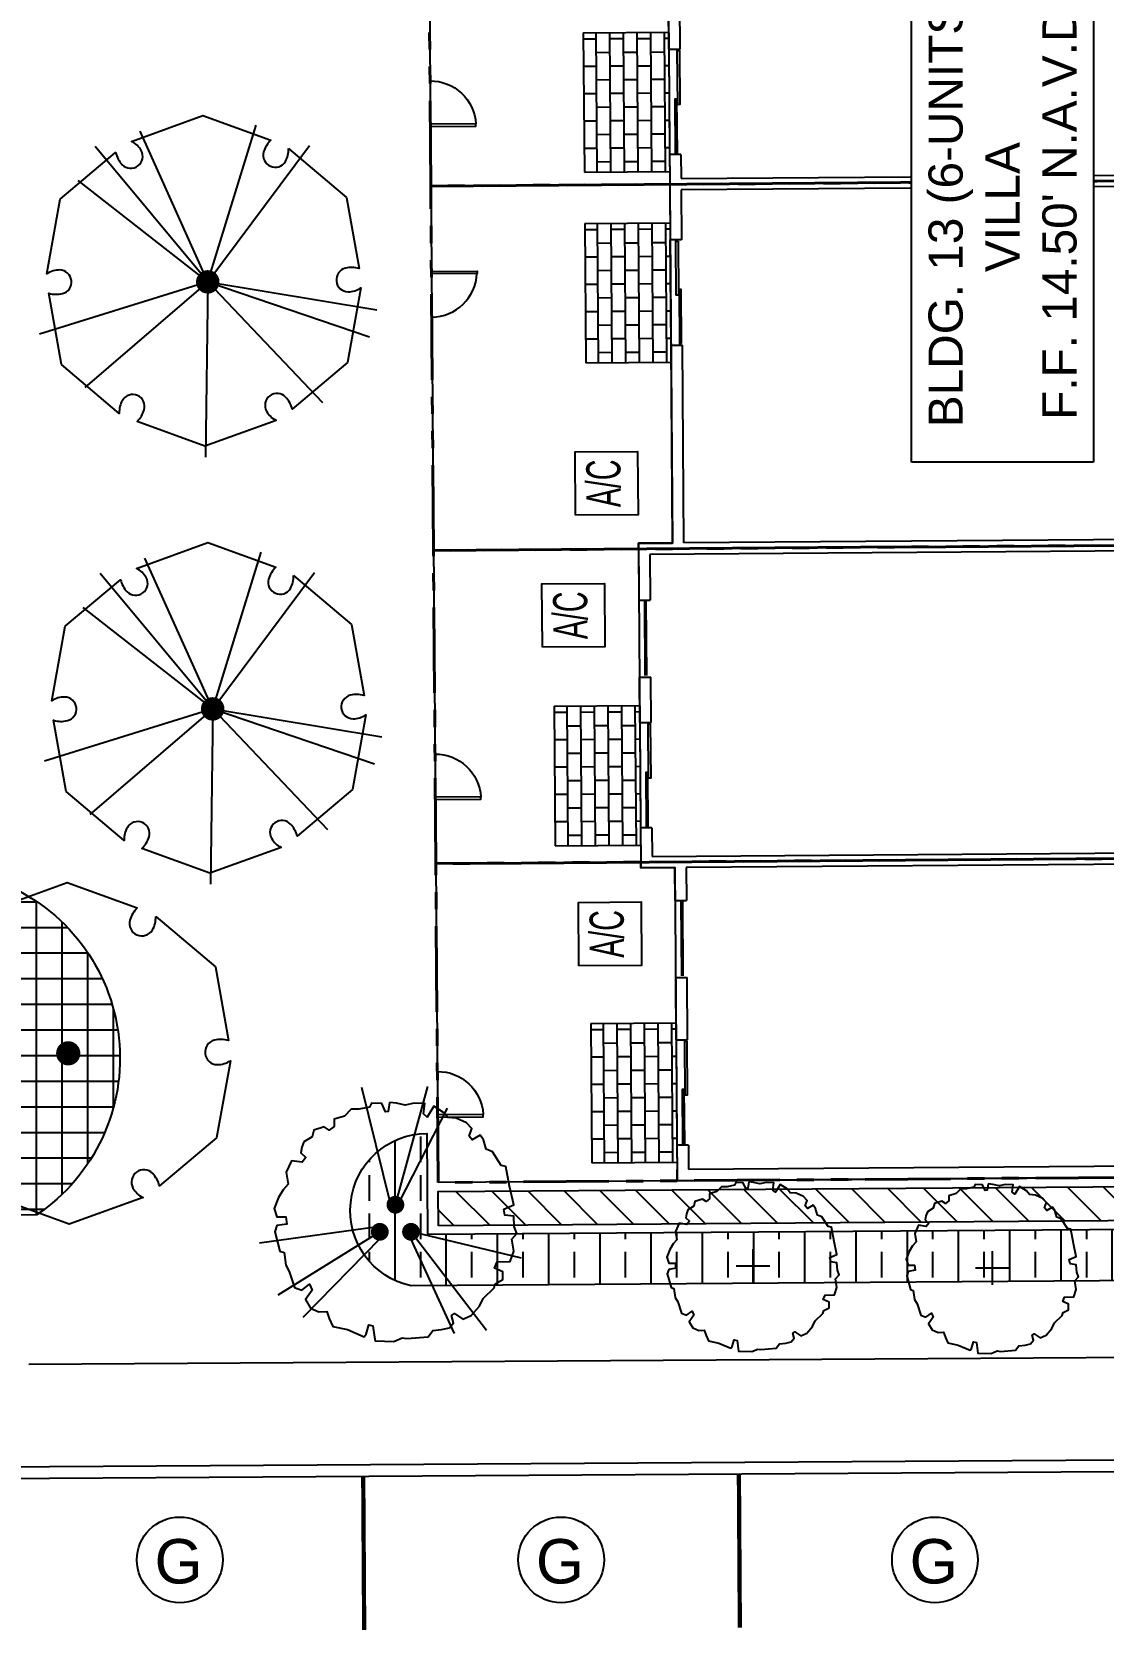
# Model space of a CAD drawing. Header units: feet. Extents: x 919634 to 928945, y 707022 to 708026.
# Drawn here: x 920465.9 to 920528.6, y 707303.7 to 707397.4 of the extents above; entities that cross this region are included whole.
import ezdxf
from ezdxf.enums import TextEntityAlignment as Align

# ---------------------------------------------------------------- set-up
doc = ezdxf.new("R2010")
doc.units = ezdxf.units.FT
doc.header["$LTSCALE"] = 20
doc.header["$MEASUREMENT"] = 0
doc.linetypes.add('Site Plan$0$PHANTOM2', pattern=[1.25, 0.625, -0.125, 0.125, -0.125, 0.125, -0.125])
for name, color, linetype in [('-u-site-xref', 7, 'Continuous'), ('LK-TREE-013M', 6, 'Continuous'), ('LK-TREE-025M', 2, 'Continuous'), ('LK-TREE-035M', 123, 'Continuous'), ('LK-TREE-050M', 2, 'Continuous'), ('LK-TREE-TRNK', 32, 'Continuous'), ('LP-PATT-SHAR', 4, 'Continuous'), ('LP-SHAR-BRDR-CONT', 123, 'Continuous'), ('LP-TREE', 15, 'Continuous'), ('Site Plan$0$-u-site-bldg ID', 7, 'Continuous'), ('Site Plan$0$-u-site-bldg_interior', 252, 'Continuous'), ('Site Plan$0$-u-site-fence', 4, 'Site Plan$0$FENCELINE1'), ('Site Plan$0$A-DOOR-EXT_WINDOWS', 253, 'Continuous'), ('Site Plan$0$A-HVAC-EXT', 253, 'Continuous'), ('Site Plan$0$SP-LOT PAVERS', 254, 'Continuous'), ('Site Plan$0$SP-PARKING DESIGNATION', 254, 'Continuous')]:
    doc.layers.add(name, color=color, linetype=linetype)
for name, color, linetype, lineweight in [('Site Plan$0$SP-CURB', 3, 'Continuous', 25), ('Site Plan$0$SP-LOT LINES', 252, 'Site Plan$0$PHANTOM2', 40), ('Site Plan$0$SP-PARKING-STRIPE', 252, 'Continuous', 25), ('Site Plan$0$SP-SIDEWALK', 2, 'Continuous', 25), ('SP-BUILDING-FOOTPRINT', 1, 'Continuous', 25)]:
    doc.layers.add(name, color=color, linetype=linetype, lineweight=lineweight)
doc.layers.get('-u-site-xref').off()
doc.styles.add('Site Plan$0$ARIAL', font='arial.ttf')
doc.linetypes.add('Site Plan$0$FENCELINE1', pattern='A,0.25,-0.1,[133,ltypeshp.shx,S=0.1,R=0,X=-0.1,Y=0],-0.1,1', length=1.45)

# ---------------------------------------------------------------- blocks, each defined once
blk = doc.blocks.new('Site Plan$0$A$C05C92244')
at = {"layer": 'Site Plan$0$A-DOOR-EXT_WINDOWS'}
blk.add_lwpolyline([(32, 32), (32, 0), (30.4, 0), (30.4, 32)], close=True, dxfattribs=at)
blk.add_arc((32.1, 32.1), 32.1, 180.0573, 267.0051, dxfattribs=at)
blk = doc.blocks.new('Site Plan')
at = {"layer": 'Site Plan$0$SP-LOT PAVERS', "extrusion": (7.49369e-08, 5.50407e-10, 1)}
h = blk.add_hatch(dxfattribs=at)
h.set_pattern_fill('AR-B816', color=256, scale=0.1, angle=90.42714)
h.set_pattern_definition([(90.42714287, (1636503.5493, -210529.91395), (-0.799977769, -0.0059639843), []), (180.42714287, (1636503.5493, -210529.91395), (-0.7940137847, -0.8059417533), [0.8, -0.8])])
h.paths.add_polyline_path([(920498.171, 707397.366), (920498.231, 707389.199), (920503.231, 707389.236), (920503.17, 707397.403)])
h = blk.add_hatch(dxfattribs=at)
h.set_pattern_fill('AR-B816', color=256, scale=0.1, angle=90.42714)
h.set_pattern_definition([(90.42714287, (1636503.6325, -210541.0742), (-0.799977769, -0.0059639843), []), (180.42714287, (1636503.6325, -210541.0742), (-0.7940137847, -0.8059417533), [0.8, -0.8])])
h.paths.add_polyline_path([(920498.254, 707386.205), (920498.315, 707378.039), (920503.314, 707378.076), (920503.254, 707386.243)])
h = blk.add_hatch(dxfattribs=at)
h.set_pattern_fill('AR-B816', color=256, scale=0.1, angle=90.42714)
h.set_pattern_definition([(90.42714287, (1636501.8432, -210569.3383), (-0.799977769, -0.0059639843), []), (180.42714287, (1636501.8432, -210569.3383), (-0.7940137847, -0.8059417533), [0.8, -0.8])])
h.paths.add_polyline_path([(920496.464, 707357.941), (920496.525, 707349.775), (920501.525, 707349.812), (920501.464, 707357.979)])
h = blk.add_hatch(dxfattribs=at)
h.set_pattern_fill('AR-B816', color=256, scale=0.1, angle=90.42714)
h.set_pattern_definition([(90.42714287, (1636503.9817, -210587.9062), (-0.799977769, -0.0059639843), []), (180.42714287, (1636503.9817, -210587.9062), (-0.7940137847, -0.8059417533), [0.8, -0.8])])
h.paths.add_polyline_path([(920498.603, 707339.373), (920498.664, 707331.207), (920503.664, 707331.244), (920503.603, 707339.411)])
at = {"layer": 'Site Plan$0$-u-site-bldg_interior', "ltscale": 0.25, "extrusion": (7.49369e-08, 5.50407e-10, 1)}
for p, q in [((920503.178, 707396.403, 0), (920503.158, 707399.069, 0)), ((920501.518, 707350.812, 0), (920501.533, 707348.812, 0)), ((920503.549, 707346.563, 0), (920503.535, 707348.494, 0))]:
    blk.add_line(p, q, dxfattribs=at)
at = {"layer": 'Site Plan$0$-u-site-bldg_interior', "extrusion": (7.49369e-08, 5.50407e-10, 1)}
for p, q in [((920503.845, 707396.408, 0), (920503.825, 707399.074, 0)), ((920503.178, 707396.403, 0), (920503.845, 707396.408, 0)), ((920503.178, 707396.403, 0), (920503.224, 707390.236, 0)), ((920503.178, 707396.403, 0), (920503.224, 707390.236, 0)), ((920503.89, 707390.241, 0), (920503.224, 707390.236, 0)), ((920503.224, 707390.236, 0), (920503.234, 707388.82, 0)), ((920503.89, 707390.241, 0), (920503.901, 707388.825, 0)), ((920503.901, 707388.825, 0), (920546.9, 707389.145, 0)), ((920503.234, 707388.824, 0), (920503.239, 707388.157, 0)), ((920542.322, 707388.451, 0), (920503.906, 707388.164, 0)), ((920503.239, 707388.159, 0), (920503.261, 707385.243, 0)), ((920503.906, 707388.164, 0), (920503.928, 707385.248, 0)), ((920503.928, 707385.248, 0), (920503.261, 707385.243, 0)), ((920503.307, 707379.076, 0), (920503.261, 707385.243, 0)), ((920503.307, 707379.076, 0), (920503.261, 707385.243, 0)), ((920503.307, 707379.076, 0), (920503.974, 707379.081, 0)), ((920503.393, 707367.493, 0), (920503.307, 707379.076, 0)), ((920504.06, 707367.498, 0), (920503.974, 707379.081, 0)), ((920542.476, 707367.785, 0), (920504.06, 707367.498, 0)), ((920501.393, 707367.478, 0), (920503.393, 707367.493, 0)), ((920501.396, 707367.145, 0), (920501.393, 707367.478, 0)), ((920501.396, 707367.145, 0), (920501.418, 707364.145, 0)), ((920538.481, 707367.088, 0), (920502.065, 707366.817, 0)), ((920502.065, 707366.817, 0), (920502.085, 707364.15, 0)), ((920501.418, 707364.145, 0), (920502.085, 707364.15, 0)), ((920501.748, 707364.064, 0), (920501.781, 707359.731, 0)), ((920501.841, 707364.065, 0), (920501.873, 707359.732, 0)), ((920501.452, 707359.645, 0), (920502.118, 707359.65, 0)), ((920501.472, 707356.979, 0), (920501.452, 707359.645, 0)), ((920502.138, 707356.984, 0), (920502.118, 707359.65, 0)), ((920501.472, 707356.979, 0), (920502.138, 707356.984, 0)), ((920501.472, 707356.979, 0), (920501.518, 707350.812, 0)), ((920501.472, 707356.979, 0), (920501.518, 707350.812, 0)), ((920502.184, 707350.817, 0), (920501.518, 707350.812, 0)), ((920501.518, 707350.812, 0), (920501.533, 707348.812, 0)), ((920502.184, 707350.817, 0), (920502.197, 707349.15, 0)), ((920502.197, 707349.15, 0), (920538.612, 707349.422, 0)), ((920501.535, 707348.479, 0), (920501.533, 707348.812, 0)), ((920503.535, 707348.494, 0), (920501.535, 707348.479, 0)), ((920545.701, 707348.808, 0), (920504.202, 707348.499, 0)), ((920504.202, 707348.499, 0), (920504.216, 707346.568, 0)), ((920503.549, 707346.563, 0), (920504.216, 707346.568, 0)), ((920503.879, 707346.482, 0), (920503.912, 707342.149, 0)), ((920503.972, 707346.483, 0), (920504.004, 707342.15, 0)), ((920503.583, 707342.063, 0), (920504.25, 707342.068, 0)), ((920503.61, 707338.411, 0), (920503.583, 707342.063, 0)), ((920504.277, 707338.416, 0), (920504.25, 707342.068, 0)), ((920503.61, 707338.411, 0), (920504.277, 707338.416, 0)), ((920503.61, 707338.411, 0), (920503.656, 707332.244, 0)), ((920503.61, 707338.411, 0), (920503.656, 707332.244, 0)), ((920504.323, 707332.249, 0), (920503.656, 707332.244, 0)), ((920503.656, 707332.244, 0), (920503.667, 707330.828, 0)), ((920504.323, 707332.249, 0), (920504.333, 707330.832, 0)), ((920504.333, 707330.832, 0), (920536.499, 707331.072, 0)), ((920503.672, 707330.161, 0), (920503.667, 707330.828, 0)), ((920547.17, 707330.485, 0), (920503.672, 707330.161, 0))]:
    blk.add_line(p, q, dxfattribs=at)
at = {"layer": 'Site Plan$0$-u-site-bldg_interior', "extrusion": (7.49369e-08, 5.50407e-10, 1), "elevation": 0.069}
for points in [[(920503.799, 707396.324), (920503.823, 707393.155), (920503.698, 707393.154), (920503.674, 707396.323)], [(920503.677, 707390.323), (920503.654, 707393.487), (920503.529, 707393.486), (920503.552, 707390.322)], [(920503.716, 707385.163), (920503.74, 707381.999), (920503.615, 707381.998), (920503.591, 707385.162)], [(920503.927, 707379.164), (920503.904, 707382.333), (920503.779, 707382.333), (920503.802, 707379.163)], [(920502.093, 707356.9), (920502.117, 707353.73), (920501.992, 707353.73), (920501.968, 707356.899)], [(920501.971, 707350.899), (920501.948, 707354.063), (920501.823, 707354.062), (920501.846, 707350.898)], [(920504.232, 707338.332), (920504.255, 707335.163), (920504.13, 707335.162), (920504.107, 707338.331)], [(920504.11, 707332.331), (920504.086, 707335.495), (920503.961, 707335.494), (920503.985, 707332.33)]]:
    blk.add_lwpolyline(points, close=True, dxfattribs=at)
at = {"layer": 'Site Plan$0$-u-site-fence', "ltscale": 0.15, "extrusion": (7.49369e-08, 5.50407e-10, 1)}
for p, q in [((920488.825, 707443.72, 0), (920489.672, 707330.056, 0)), ((920503.237, 707388.493, 0), (920489.237, 707388.388, 0)), ((920503.237, 707388.493, 0), (920489.237, 707388.388, 0)), ((920501.396, 707367.145, 0), (920489.396, 707367.055, 0)), ((920501.533, 707348.812, 0), (920489.533, 707348.723, 0)), ((920501.533, 707348.812, 0), (920489.533, 707348.723, 0)), ((920503.672, 707330.161, 0), (920489.672, 707330.056, 0))]:
    blk.add_line(p, q, dxfattribs=at)
at = {"layer": 'Site Plan$0$A-HVAC-EXT', "extrusion": (7.49369e-08, 5.50407e-10, 1), "elevation": 0.069}
for points in [[(920497.714, 707369.118), (920497.687, 707372.829), (920501.353, 707372.857), (920501.381, 707369.145)], [(920495.772, 707361.391), (920495.744, 707365.103), (920499.411, 707365.13), (920499.439, 707361.418)], [(920497.911, 707342.74), (920497.883, 707346.451), (920501.55, 707346.479), (920501.578, 707342.767)]]:
    blk.add_lwpolyline(points, close=True, dxfattribs=at)
at = {"layer": 'Site Plan$0$SP-CURB'}
for p, q in [((920419.002, 707313.124), (920529.555, 707313.816)), ((920419.284, 707312.456), (920529.281, 707313.144))]:
    blk.add_line(p, q, dxfattribs=at)
at = {"layer": 'Site Plan$0$SP-LOT LINES', "ltscale": 0.4, "extrusion": (7.49369e-08, 5.50407e-10, 1)}
for p, q in [((920489.237, 707388.388, 0), (920489.101, 707406.721, 0)), ((920489.237, 707388.388, 0), (920579.236, 707389.059, 0)), ((920579.236, 707389.059, 0), (920489.237, 707388.388, 0)), ((920489.396, 707367.055, 0), (920489.237, 707388.388, 0)), ((920579.395, 707367.726, 0), (920489.396, 707367.055, 0)), ((920489.396, 707367.055, 0), (920579.395, 707367.726, 0)), ((920489.533, 707348.723, 0), (920489.396, 707367.055, 0)), ((920489.533, 707348.723, 0), (920579.531, 707349.394, 0)), ((920579.531, 707349.394, 0), (920489.533, 707348.723, 0)), ((920489.672, 707330.056, 0), (920489.533, 707348.723, 0)), ((920579.67, 707330.727, 0), (920489.672, 707330.056, 0))]:
    blk.add_line(p, q, dxfattribs=at)
at = {"layer": 'Site Plan$0$SP-PARKING DESIGNATION'}
for centre in [(920474.541, 707307.963), (920496.874, 707307.963), (920518.761, 707307.963)]:
    blk.add_circle(centre, 2.511, dxfattribs=at)
at = {"layer": 'Site Plan$0$SP-PARKING-STRIPE', "const_width": 0.25}
for points in [[(920485.338, 707303.869), (920485.282, 707312.869)], [(920485.338, 707303.869), (920485.282, 707312.869)], [(920507.338, 707304.006), (920507.282, 707313.006)]]:
    blk.add_lwpolyline(points, dxfattribs=at)
at = {"layer": 'Site Plan$0$SP-SIDEWALK', "extrusion": (7.49369e-08, 5.50407e-10, 1)}
for p, q in [((920498.171, 707397.366, 0), (920503.17, 707397.403, 0)), ((920498.171, 707397.366, 0), (920498.231, 707389.199, 0)), ((920498.231, 707389.199, 0), (920503.231, 707389.236, 0)), ((920498.254, 707386.205, 0), (920503.254, 707386.243, 0)), ((920498.254, 707386.205, 0), (920498.315, 707378.039, 0)), ((920498.315, 707378.039, 0), (920503.314, 707378.076, 0)), ((920496.464, 707357.941, 0), (920501.464, 707357.979, 0)), ((920496.464, 707357.941, 0), (920496.525, 707349.775, 0)), ((920496.525, 707349.775, 0), (920501.525, 707349.812, 0)), ((920498.603, 707339.373, 0), (920503.603, 707339.411, 0)), ((920498.603, 707339.373, 0), (920498.664, 707331.207, 0)), ((920498.664, 707331.207, 0), (920503.664, 707331.244, 0))]:
    blk.add_line(p, q, dxfattribs=at)
at = {"layer": 'Site Plan$0$SP-SIDEWALK'}
blk.add_line((920465.706, 707319.416), (920551.745, 707319.955), dxfattribs=at)
at = {"layer": 'Site Plan$0$-u-site-fence', "ltscale": 0.01, "extrusion": (7.49369e-08, 5.50407e-10, 1)}
for p, xscale, yscale, zscale, rotation in [((920491.862, 707394.569, 0.069), -0.08333333333333333, 0.08333333333333333, 0.08333333333333334, 90.42714289112598), ((920491.965, 707380.741, 0.069), 0.08333333333333329, 0.08333333333333329, 0.08333333333333329, 90.42714284851462), ((920492.156, 707355.159, 0.069), -0.08333333333333333, 0.08333333333333333, 0.08333333333333334, 90.42714289112598), ((920492.294, 707336.576, 0.069), -0.08333333333333333, 0.08333333333333333, 0.08333333333333334, 90.42714289112598)]:
    blk.add_blockref('Site Plan$0$A$C05C92244', p, dxfattribs=dict(at, xscale=xscale, yscale=yscale, zscale=zscale, rotation=rotation))
at = {"layer": 'Site Plan$0$A-HVAC-EXT', "extrusion": (7.49369e-08, 5.50407e-10, 1), "style": 'Site Plan$0$ARIAL', "width": 0.6}
for p in [(920500.36, 707369.595, 0.069), (920498.417, 707361.869, 0.069), (920500.556, 707343.218, 0.069)]:
    blk.add_text('A/C', height=2, rotation=90.42714, dxfattribs=at).set_placement(p)
at = {"layer": 'Site Plan$0$SP-PARKING DESIGNATION', "style": 'Site Plan$0$ARIAL'}
for p in [(920474.473, 707306.584, 0), (920496.806, 707306.584, 0), (920518.693, 707306.584, 0)]:
    blk.add_text('G', height=2.6, dxfattribs=at).set_placement(p, align=Align.CENTER)
at = {"layer": 'Site Plan$0$-u-site-bldg ID', "insert": (920518.386, 707387.159), "char_height": 2, "width": 27.88033, "attachment_point": 2, "rotation": 90, "style": 'Site Plan$0$ARIAL', "bg_fill": 19, "box_fill_scale": 1.5, "bg_fill_color": 256, "bg_fill_transparency": 0}
blk.add_mtext("BLDG. 13 (6-UNITS)\\PVILLA\\PF.F. 14.50' N.A.V.D.", dxfattribs=at)
blk = doc.blocks.new('TREE-SIMP-027')
at = {"layer": 'LK-TREE-050M'}
blk.add_lwpolyline([(0.2708, 0.4238), (0.4563, 0.2673), (0.4966, 0.0396, 0.127189), (0.4527, 0.0407, 0.875318), (0.4614, -0.0349, 0.149076), (0.5024, -0.0227), (0.4596, -0.2615), (0.2826, -0.4103, 0.127189), (0.2616, -0.3718, 0.875318), (0.2005, -0.417, 0.149076), (0.2316, -0.4464), (0.0033, -0.5288), (-0.214, -0.4499, 0.127189), (-0.1912, -0.4124, 0.875318), (-0.2609, -0.3821, 0.149076), (-0.2708, -0.4238), (-0.4563, -0.2673), (-0.4966, -0.0396, 0.127189), (-0.4527, -0.0407, 0.875318), (-0.4614, 0.0349, 0.149076), (-0.5024, 0.0227), (-0.4596, 0.2615), (-0.2826, 0.4103, 0.127189), (-0.2616, 0.3718, 0.875318), (-0.2005, 0.417, 0.149076), (-0.2316, 0.4464), (-0.0033, 0.5288), (0.214, 0.4499, 0.127189), (0.1912, 0.4124, 0.875318), (0.2609, 0.3821, 0.149076)], format="xyb", close=True, dxfattribs=at)
at = {"layer": 'LK-TREE-TRNK', "const_width": 0.0375}
blk.add_lwpolyline([(-0.0187, 0, 1), (0.0188, 0, 1)], format="xyb", close=True, dxfattribs=at)
blk = doc.blocks.new('TREE-SIMP-125')
at = {"layer": 'LK-TREE-050M'}
blk.add_lwpolyline([(-0.0251, 0.4987), (-0.0316, 0.4615), (-0.0426, 0.4593), (-0.0579, 0.4943), (-0.1018, 0.4965), (-0.1105, 0.479), (-0.1543, 0.4702), (-0.1872, 0.4702), (-0.2157, 0.4418), (-0.2595, 0.4286), (-0.2595, 0.398), (-0.2792, 0.3826), (-0.3011, 0.3958), (-0.345, 0.3826), (-0.3515, 0.3542), (-0.3866, 0.3323), (-0.3954, 0.3104), (-0.3997, 0.2863), (-0.3778, 0.2666), (-0.3932, 0.2469), (-0.4392, 0.2534), (-0.4611, 0.2053), (-0.4523, 0.1549), (-0.4742, 0.1308), (-0.494, 0.098), (-0.5115, 0.052), (-0.5005, 0.017), (-0.4633, 0.017), (-0.4589, -0.0137), (-0.5005, -0.0203), (-0.5093, -0.0466), (-0.4874, -0.1276), (-0.4699, -0.1341), (-0.4633, -0.1867), (-0.4479, -0.213), (-0.426, -0.2809), (-0.3954, -0.2918), (-0.3625, -0.2677), (-0.3515, -0.2918), (-0.38, -0.3312), (-0.3581, -0.3685), (-0.3231, -0.3838), (-0.2902, -0.3816), (-0.2792, -0.4122), (-0.2639, -0.4451), (-0.2025, -0.4582), (-0.1324, -0.4889), (-0.1237, -0.4779), (-0.1127, -0.4385), (-0.0952, -0.4429), (-0.0886, -0.4911), (-0.0864, -0.5064), (-0.0075, -0.5086), (0.0275, -0.4933), (0.0472, -0.4955), (0.1371, -0.4889), (0.1568, -0.4626), (0.194, -0.4582), (0.2269, -0.4517), (0.2444, -0.4298), (0.2357, -0.3991), (0.2488, -0.3904), (0.2839, -0.4144), (0.3189, -0.3991), (0.354, -0.3597), (0.3693, -0.3268), (0.4153, -0.2831), (0.4197, -0.2655), (0.4526, -0.248), (0.4526, -0.2152), (0.4175, -0.1998), (0.4285, -0.1736), (0.4833, -0.1714), (0.4986, -0.1276), (0.4898, -0.0772), (0.5118, -0.0531), (0.5008, -0.0247), (0.4986, 0.0191), (0.4614, 0.0235), (0.457, 0.0498), (0.4986, 0.0673), (0.4811, 0.1461), (0.4657, 0.2294), (0.446, 0.2337), (0.4088, 0.2907), (0.3825, 0.3016), (0.3715, 0.341), (0.3562, 0.3607), (0.3233, 0.341), (0.3102, 0.3564), (0.3211, 0.3892), (0.2992, 0.4133), (0.2554, 0.433), (0.2203, 0.4352), (0.2028, 0.4571), (0.1612, 0.4834), (0.1327, 0.4374), (0.1174, 0.4505), (0.1239, 0.4943), (0.0779, 0.4965), (0.0407, 0.4878), (0.0034, 0.4965)], close=True, dxfattribs=at)
at = {"layer": 'LK-TREE-TRNK'}
for p, q in [((0, -0.1), (0, 0.1)), ((-0.1, 0), (0.1, 0))]:
    blk.add_line(p, q, dxfattribs=at)
blk = doc.blocks.new('TREE-DCID-109')
at = {"layer": 'LK-TREE-013M'}
for q in [(-0.2167, 0.4824), (-0.3601, 0.4331), (0.5178, -0.1757), (0.5412, -0.0897)]:
    blk.add_line((0, 0), q, dxfattribs=at)
at = {"layer": 'LK-TREE-025M'}
for q in [(0.3255, 0.4361), (-0.538, -0.1671), (-0.3929, -0.3378)]:
    blk.add_line((0, 0), q, dxfattribs=at)
at = {"layer": 'LK-TREE-035M'}
for q in [(0.1554, 0.5017), (-0.4146, 0.324), (-0.0073, -0.5611), (0.3673, -0.3859)]:
    blk.add_line((0, 0), q, dxfattribs=at)
at = {"layer": 'LK-TREE-050M'}
blk.add_lwpolyline([(0.2585, 0.4269), (0.4439, 0.2704), (0.4843, 0.0427, 0.127189), (0.4404, 0.0438, 0.875318), (0.449, -0.0318, 0.149076), (0.4901, -0.0195), (0.4473, -0.2584), (0.2703, -0.4072, 0.127189), (0.2492, -0.3686, 0.875318), (0.1881, -0.4139, 0.149076), (0.2192, -0.4433), (-0.009, -0.5257), (-0.2264, -0.4468, 0.127189), (-0.2035, -0.4093, 0.875318), (-0.2732, -0.379, 0.149076), (-0.2831, -0.4206), (-0.4686, -0.2642), (-0.509, -0.0365, 0.127189), (-0.4651, -0.0376, 0.875318), (-0.4737, 0.038, 0.149076), (-0.5147, 0.0258), (-0.4719, 0.2646), (-0.2949, 0.4134, 0.127189), (-0.2739, 0.3749, 0.875318), (-0.2128, 0.4201, 0.149076), (-0.2439, 0.4495), (-0.0157, 0.5319), (0.2017, 0.453, 0.127189), (0.1788, 0.4155, 0.875318), (0.2486, 0.3852, 0.149076)], format="xyb", close=True, dxfattribs=at)
at = {"layer": 'LK-TREE-TRNK', "const_width": 0.0375}
blk.add_lwpolyline([(-0.0188, 0, 1), (0.0188, 0, 1)], format="xyb", close=True, dxfattribs=at)
blk = doc.blocks.new('TREE-DCID-208')
at = {"layer": 'LK-TREE-013M'}
for p, q in [((0.0022, 0.0753), (0.1385, 0.5736)), ((-0.0836, -0.0191), (-0.5704, -0.086)), ((0.0681, -0.0388), (0.3865, -0.4537))]:
    blk.add_line(p, q, dxfattribs=at)
at = {"layer": 'LK-TREE-025M'}
for p, q in [((0.0169, 0.0819), (0.2216, 0.4828)), ((-0.0636, -0.0388), (-0.4941, -0.3051)), ((0.0698, -0.0372), (0.5329, -0.1486))]:
    blk.add_line(p, q, dxfattribs=at)
at = {"layer": 'LK-TREE-035M'}
for p, q in [((-0.0201, 0.0868), (-0.1399, 0.5698)), ((0.0644, -0.0647), (0.2503, -0.4676)), ((-0.0633, -0.0679), (-0.3887, -0.4))]:
    blk.add_line(p, q, dxfattribs=at)
at = {"layer": 'LK-TREE-050M'}
blk.add_lwpolyline([(-0.0222, 0.5063), (-0.0288, 0.4691), (-0.0397, 0.4669), (-0.0551, 0.502), (-0.0989, 0.5041), (-0.1076, 0.4866), (-0.1515, 0.4779), (-0.1843, 0.4779), (-0.2128, 0.4494), (-0.2566, 0.4363), (-0.2566, 0.4056), (-0.2764, 0.3903), (-0.2983, 0.4034), (-0.3421, 0.3903), (-0.3487, 0.3618), (-0.3837, 0.3399), (-0.3925, 0.318), (-0.3969, 0.2939), (-0.375, 0.2742), (-0.3903, 0.2545), (-0.4363, 0.2611), (-0.4582, 0.2129), (-0.4495, 0.1625), (-0.4714, 0.1384), (-0.4911, 0.1056), (-0.5086, 0.0596), (-0.4977, 0.0246), (-0.4604, 0.0246), (-0.456, -0.0061), (-0.4977, -0.0126), (-0.5064, -0.0389), (-0.4845, -0.1199), (-0.467, -0.1265), (-0.4604, -0.1791), (-0.4451, -0.2054), (-0.4232, -0.2732), (-0.3925, -0.2842), (-0.3596, -0.2601), (-0.3487, -0.2842), (-0.3772, -0.3236), (-0.3552, -0.3608), (-0.3202, -0.3762), (-0.2873, -0.374), (-0.2764, -0.4046), (-0.261, -0.4375), (-0.1997, -0.4506), (-0.1296, -0.4813), (-0.1208, -0.4703), (-0.1098, -0.4309), (-0.0923, -0.4353), (-0.0857, -0.4835), (-0.0835, -0.4988), (-0.0047, -0.501), (0.0304, -0.4856), (0.0501, -0.4878), (0.1399, -0.4813), (0.1597, -0.455), (0.1969, -0.4506), (0.2298, -0.444), (0.2473, -0.4221), (0.2385, -0.3915), (0.2517, -0.3827), (0.2867, -0.4068), (0.3218, -0.3915), (0.3569, -0.3521), (0.3722, -0.3192), (0.4182, -0.2754), (0.4226, -0.2579), (0.4555, -0.2404), (0.4555, -0.2075), (0.4204, -0.1922), (0.4314, -0.1659), (0.4861, -0.1637), (0.5015, -0.1199), (0.4927, -0.0696), (0.5146, -0.0455), (0.5037, -0.017), (0.5015, 0.0268), (0.4642, 0.0311), (0.4598, 0.0574), (0.5015, 0.0749), (0.4839, 0.1538), (0.4686, 0.237), (0.4489, 0.2414), (0.4116, 0.2983), (0.3853, 0.3092), (0.3744, 0.3487), (0.3591, 0.3684), (0.3262, 0.3487), (0.313, 0.364), (0.324, 0.3968), (0.3021, 0.4209), (0.2583, 0.4406), (0.2232, 0.4428), (0.2057, 0.4647), (0.164, 0.491), (0.1356, 0.445), (0.1202, 0.4582), (0.1268, 0.502), (0.0808, 0.5041), (0.0435, 0.4954), (0.0063, 0.5041)], close=True, dxfattribs=at)
at = {"layer": 'LK-TREE-TRNK', "const_width": 0.0375}
for points in [[(-0.0165, 0.0753, 1), (0.021, 0.0753, 1)], [(-0.0824, -0.0388, 1), (-0.0449, -0.0388, 1)], [(0.0493, -0.0388, 1), (0.0868, -0.0388, 1)]]:
    blk.add_lwpolyline(points, format="xyb", close=True, dxfattribs=at)

msp = doc.modelspace()

# ---------------------------------------------------------------- block references
at = {"layer": '-u-site-xref'}
msp.add_blockref('Site Plan', (0, 0), dxfattribs=at)

# ---------------------------------------------------------------- next in the draw order: hatches: boundary and pattern name
at = {"layer": 'LP-PATT-SHAR'}
h = msp.add_hatch(dxfattribs=at)
h.set_pattern_fill('ANSI37', color=256, scale=12, angle=45)
h.set_pattern_definition([(90, (920409.1505, 707331.4921), (-1.5, 0), []), (180, (920409.1505, 707331.4921), (-1e-16, -1.5), [])])
edge = h.paths.add_edge_path()
edge.add_line((920408.746, 707332.989), (920464.147, 707333.377))
edge.add_line((920464.147, 707333.377), (920464.047, 707347.619))
edge.add_arc((920459.968, 707337.331), 11.067, -56.00169, 68.37115, ccw=False)
edge.add_line((920466.156, 707328.156), (920426.936, 707327.91))
edge.add_line((920426.936, 707327.91), (920426.936, 707328.162))
edge.add_line((920426.936, 707328.162), (920406.695, 707328.048))
edge.add_arc((920406.566, 707332.989), 4.943, 149, 271.49543, ccw=False)
edge.add_line((920402.329, 707335.535), (920408.734, 707335.485))
edge.add_line((920408.734, 707335.485), (920408.746, 707332.989))
h = msp.add_hatch(dxfattribs=at)
h.set_pattern_fill('ANSI33', color=256, scale=12, angle=45)
h.set_pattern_definition([(90, (920409.1468, 707331.992), (-3, 0), []), (90, (920410.6468, 707333.492), (-3, 0), [1.5, -0.75])])
edge = h.paths.add_edge_path()
edge.add_line((920489.047, 707327.03), (920547.189, 707327.44))
edge.add_line((920547.189, 707327.44), (920547.227, 707324.44))
edge.add_line((920547.227, 707324.44), (920488.082, 707324.014))
edge.add_arc((920489.027, 707328.418), 4.504, 90.20612, 257.88916, ccw=False)
edge.add_line((920489.011, 707332.922), (920489.047, 707327.03))
h = msp.add_hatch(dxfattribs=at)
h.set_pattern_fill('ANSI31', color=256, scale=12, angle=90)
h.set_pattern_definition([(135, (920492.6908, 707327.549), (-1.06066, -1.06066), [])])
h.paths.add_polyline_path([(920489.689, 707327.53), (920489.674, 707329.53), (920547.173, 707329.945), (920547.188, 707327.945)])

# ---------------------------------------------------------------- next in the draw order: linework, layer by layer
at = {"layer": 'LP-SHAR-BRDR-CONT'}
msp.add_lwpolyline([(920408.746, 707332.989), (920464.147, 707333.377), (920464.047, 707347.619, -0.603077), (920466.156, 707328.156), (920426.936, 707327.91), (920426.936, 707328.162), (920406.695, 707328.048, -0.591961), (920402.329, 707335.535), (920408.734, 707335.485)], format="xyb", close=True, dxfattribs=at)
at = {"layer": 'LP-SHAR-BRDR-CONT', "elevation": 0}
msp.add_lwpolyline([(920489.047, 707327.03), (920547.189, 707327.44), (920547.227, 707324.44), (920488.082, 707324.014, -0.897903), (920489.011, 707332.922)], format="xyb", close=True, dxfattribs=at)
msp.add_lwpolyline([(920489.689, 707327.53), (920489.674, 707329.53), (920547.173, 707329.945), (920547.188, 707327.945)], close=True, dxfattribs=at)
at = {"layer": 'SP-BUILDING-FOOTPRINT', "extrusion": (7.49369e-08, 5.50407e-10, 1), "elevation": 0.069}
msp.add_lwpolyline([(920503.676, 707330.161), (920547.172, 707330.485), (920547.117, 707337.724), (920546.45, 707337.719), (920546.367, 707348.813), (920546.617, 707348.815), (920546.531, 707360.315), (920539.198, 707360.26), (920539.147, 707367.093), (920543.147, 707367.123), (920542.988, 707388.449), (920547.571, 707388.484), (920547.533, 707393.662), (920547.866, 707393.664), (920547.817, 707400.308), (920551.483, 707400.346), (920551.432, 707407.18), (920543.516, 707407.12), (920543.514, 707407.456), (920540.847, 707407.436), (920540.764, 707418.534), (920546.014, 707418.573), (920545.965, 707425.145), (920547.298, 707425.155), (920547.259, 707430.333), (920547.593, 707430.336), (920547.543, 707436.979), (920551.21, 707437.018), (920551.159, 707443.851), (920543.242, 707443.79), (920543.24, 707444.128), (920502.824, 707443.824), (920502.961, 707425.492), (920500.961, 707425.477), (920501.103, 707406.471), (920503.103, 707406.486), (920503.393, 707367.493), (920501.393, 707367.478), (920501.535, 707348.479), (920503.535, 707348.494), (920503.676, 707330.161)], dxfattribs=at)

# ---------------------------------------------------------------- next in the draw order: block references
at = {"layer": 'LP-TREE'}
for name, p, xscale, yscale, zscale in [('TREE-DCID-109', (920476.178, 707382.781, 0), 18.29877919221403, 18.29877919221403, 18.91141011540282), ('TREE-DCID-109', (920476.467, 707357.783, 0), 18.29877919221403, 18.29877919221403, 18.91141011540282), ('TREE-SIMP-027', (920468.006, 707337.619), 18.91141011540282, 18.91141011540282, 18.91141011540282), ('TREE-DCID-208', (920487.135, 707327.709), 13.88739792285958, 13.88739792285958, 9.855894546090255), ('TREE-SIMP-125', (920508.111, 707325.173), 9.856521844232574, 9.856521844232574, 9.855894546090255), ('TREE-SIMP-125', (920522.128, 707325.056), 9.856521844232574, 9.856521844232574, 9.855894546090255)]:
    msp.add_blockref(name, p, dxfattribs=dict(at, xscale=xscale, yscale=yscale, zscale=zscale))

doc.saveas('drawing.dxf')
